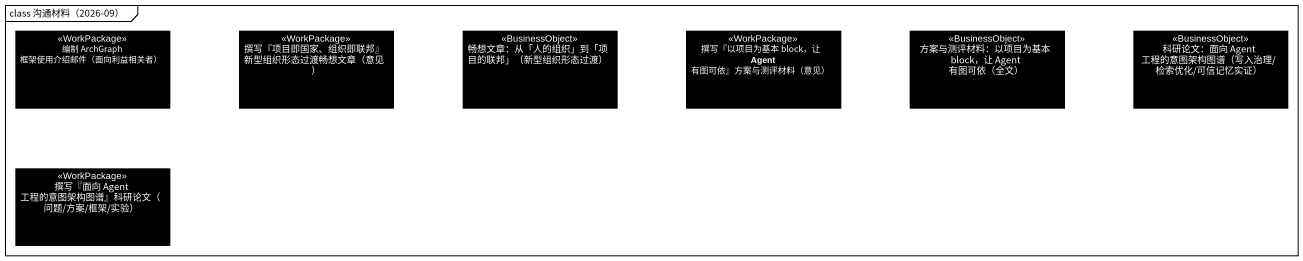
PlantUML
@startuml
mainframe class 沟通材料（2026-09）
hide circle
hide empty members
class "编制 ArchGraph 框架使用介绍邮件（面向利益相关者）" as 编制_ArchGraph_框架使用介绍邮件 <<WorkPackage>> #000000
class "撰写『项目即国家、组织即联邦』新型组织形态过渡畅想文章（意见）" as 撰写_项目即国家_组织即联邦_新型组织形态过渡畅想文章 <<WorkPackage>> #000000
class "畅想文章：从「人的组织」到「项目的联邦」（新型组织形态过渡）" as 畅想文章_从_人的组织_到_项目的联邦_新型组织形态过渡 <<BusinessObject>> #000000
class "撰写『以项目为基本 block，让 Agent 有图可依』方案与测评材料（意见）" as 撰写_以项目为基本_block_让_Agent <<WorkPackage>> #000000
class "方案与测评材料：以项目为基本 block，让 Agent 有图可依（全文）" as 方案与测评材料_以项目为基本_block_让 <<BusinessObject>> #000000
class "科研论文：面向 Agent 工程的意图架构图谱（写入治理/检索优化/可信记忆实证）" as 科研论文_面向_Agent_工程的意图架构图谱 <<BusinessObject>> #000000
class "撰写『面向 Agent 工程的意图架构图谱』科研论文（问题/方案/框架/实验）" as 撰写_面向_Agent_工程的意图架构图谱_科研论文 <<WorkPackage>> #000000
@enduml
